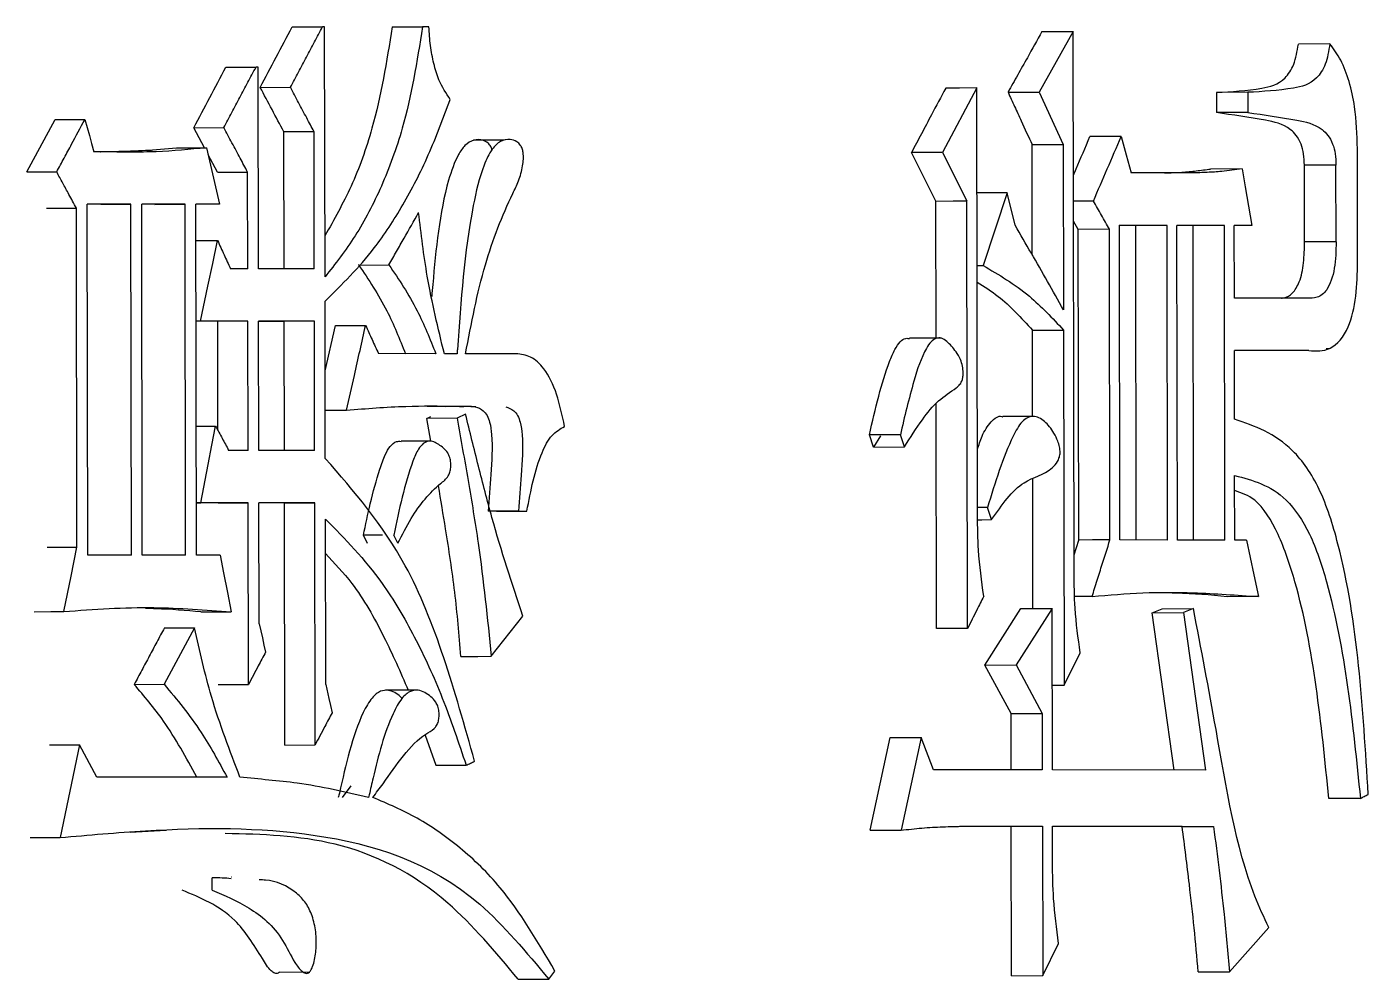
# Model space of a CAD drawing. Header units: millimetres. Extents: x 2462 to 4142, y 835 to 2023.
# Drawn here: x 3121.908 to 3125.505, y 1159.775 to 1162.329 of the extents above; entities that cross this region are included whole.
import ezdxf

# ---------------------------------------------------------------- set-up
doc = ezdxf.new("R2010")
doc.units = ezdxf.units.MM

msp = doc.modelspace()

# ---------------------------------------------------------------- linework, layer by layer
at = {"color": 7, "linetype": 'Continuous', "lineweight": 25}
for p, q in [((3122.6195, 1162.3286), (3122.7005, 1162.3289)), ((3122.7063, 1162.3288), (3122.7005, 1162.3289)), ((3122.7074, 1161.6582), (3122.7063, 1162.3288)), ((3122.8876, 1162.3284), (3122.969, 1162.3286)), ((3122.9861, 1162.3286), (3122.969, 1162.3286)), ((3124.7136, 1162.3161), (3124.6225, 1162.1539)), ((3124.716, 1160.8666), (3124.7136, 1162.3161)), ((3125.4022, 1162.2829), (3125.3176, 1162.2826)), ((3122.4416, 1162.2206), (3122.5224, 1162.2208)), ((3122.5281, 1162.2208), (3122.5224, 1162.2208)), ((3122.5291, 1161.68), (3122.5281, 1162.2208)), ((3122.5337, 1162.1664), (3122.6146, 1162.1667)), ((3124.4551, 1162.1649), (3124.3632, 1161.992)), ((3124.457, 1161.0183), (3124.4551, 1162.1649)), ((3124.6225, 1162.1539), (3124.6872, 1162.0132)), ((3125.1819, 1162.1533), (3125.0976, 1162.1531)), ((3125.0976, 1162.1531), (3125.0977, 1162.099)), ((3125.1819, 1162.1533), (3125.182, 1162.0992)), ((3125.182, 1162.0992), (3125.0977, 1162.099)), ((3121.9078, 1161.9397), (3121.9836, 1162.0803)), ((3122.3553, 1162.0584), (3122.436, 1162.0586)), ((3122.3841, 1162.0046), (3122.3553, 1162.0584)), ((3122.678, 1162.0476), (3122.597, 1162.0474)), ((3122.5977, 1161.6796), (3122.597, 1162.0474)), ((3122.6787, 1161.6798), (3122.678, 1162.0476)), ((3123.1874, 1162.0248), (3123.1052, 1162.0246)), ((3122.2451, 1161.999), (3122.3092, 1162.0043)), ((3122.3092, 1162.0043), (3122.3898, 1162.0046)), ((3122.419, 1161.9393), (3122.3941, 1161.9858)), ((3124.3632, 1161.992), (3124.28, 1161.9917)), ((3124.3453, 1161.8618), (3124.28, 1161.9917)), ((3124.3632, 1161.992), (3124.4285, 1161.8621)), ((3124.6041, 1161.717), (3124.6036, 1162.013)), ((3124.6872, 1162.0132), (3124.688, 1161.5697)), ((3125.4763, 1161.6986), (3125.4758, 1162.0015)), ((3125.1664, 1161.9478), (3125.0822, 1161.9476)), ((3125.4184, 1161.9583), (3125.3339, 1161.9581)), ((3125.3342, 1161.7526), (3125.3339, 1161.9581)), ((3125.4188, 1161.7528), (3125.4184, 1161.9583)), ((3121.9078, 1161.9397), (3121.9879, 1161.94)), ((3122.5002, 1161.68), (3122.4998, 1161.9396)), ((3125.0342, 1161.9371), (3124.8693, 1161.9373)), ((3124.5367, 1161.8836), (3124.4722, 1161.689)), ((3124.5584, 1161.797), (3124.5367, 1161.8836)), ((3122.0423, 1160.9339), (3122.0408, 1161.8426)), ((3122.1868, 1161.8533), (3122.07, 1161.8534)), ((3122.0716, 1160.9123), (3122.07, 1161.8534)), ((3122.1064, 1161.8531), (3122.07, 1161.8531)), ((3122.1064, 1161.8531), (3122.1868, 1161.8533)), ((3122.1883, 1160.9122), (3122.1868, 1161.8533)), ((3122.3321, 1161.8532), (3122.2159, 1161.8533)), ((3122.2175, 1160.9122), (3122.2159, 1161.8533)), ((3122.2515, 1161.8529), (3122.2159, 1161.853)), ((3122.2515, 1161.8529), (3122.3321, 1161.8532)), ((3122.3337, 1160.9121), (3122.3321, 1161.8532)), ((3122.4248, 1161.8531), (3122.3611, 1161.8532)), ((3122.3627, 1160.9121), (3122.3611, 1161.8532)), ((3122.4248, 1161.8531), (3122.3611, 1161.8529)), ((3124.3459, 1161.4963), (3124.3453, 1161.8618)), ((3124.4305, 1160.7155), (3124.4285, 1161.8621)), ((3124.7679, 1161.8617), (3124.7143, 1161.8616)), ((3124.7271, 1161.7857), (3124.7144, 1161.8081)), ((3124.8109, 1161.7859), (3124.7271, 1161.7857)), ((3124.7285, 1160.9528), (3124.7271, 1161.7857)), ((3124.8123, 1160.953), (3124.8109, 1161.7859)), ((3124.9654, 1161.7966), (3124.8376, 1161.7967)), ((3124.839, 1160.953), (3124.8376, 1161.7967)), ((3124.8815, 1161.7963), (3124.8376, 1161.7964)), ((3124.9654, 1161.7966), (3124.8815, 1161.7963)), ((3124.8829, 1160.9526), (3124.8815, 1161.7963)), ((3124.9669, 1160.9528), (3124.9654, 1161.7966)), ((3125.1191, 1161.7964), (3124.992, 1161.7966)), ((3124.9934, 1160.9528), (3124.992, 1161.7966)), ((3125.035, 1161.7962), (3124.992, 1161.7962)), ((3125.1191, 1161.7964), (3125.035, 1161.7962)), ((3125.0364, 1160.9524), (3125.035, 1161.7962)), ((3125.1206, 1160.9527), (3125.1191, 1161.7964)), ((3125.193, 1161.7963), (3125.1456, 1161.7964)), ((3125.1459, 1161.6017), (3125.1456, 1161.7964)), ((3125.193, 1161.7963), (3125.1456, 1161.7962)), ((3122.3613, 1161.7556), (3122.4192, 1161.7558)), ((3125.4188, 1161.7528), (3125.3342, 1161.7526)), ((3122.5002, 1161.68), (3122.454, 1161.68)), ((3122.6787, 1161.6798), (3122.5291, 1161.68)), ((3122.7977, 1161.6902), (3122.7985, 1161.6916)), ((3122.7977, 1161.6902), (3122.8789, 1161.6905)), ((3124.4559, 1161.6889), (3124.4721, 1161.6889)), ((3122.7082, 1161.1714), (3122.7075, 1161.5933)), ((3125.3405, 1161.6014), (3125.1459, 1161.6017)), ((3122.3732, 1161.5395), (3122.3616, 1161.5394)), ((3122.4197, 1161.5391), (3122.3616, 1161.5392)), ((3122.5004, 1161.5394), (3122.3732, 1161.5395)), ((3122.5004, 1161.5394), (3122.4197, 1161.5391)), ((3122.4202, 1161.2471), (3122.4197, 1161.5391)), ((3122.501, 1161.1932), (3122.5004, 1161.5394)), ((3122.6789, 1161.5392), (3122.5293, 1161.5393)), ((3122.5299, 1161.1932), (3122.5293, 1161.5393)), ((3122.5979, 1161.539), (3122.5293, 1161.539)), ((3122.6789, 1161.5392), (3122.5979, 1161.539)), ((3122.5985, 1161.1928), (3122.5979, 1161.539)), ((3122.6795, 1161.1931), (3122.6789, 1161.5392)), ((3122.7078, 1161.4061), (3122.7352, 1161.528)), ((3124.6045, 1161.5154), (3124.6881, 1161.5157)), ((3124.6049, 1161.2839), (3124.6045, 1161.5154)), ((3124.6881, 1161.5157), (3124.6897, 1160.5637)), ((3124.3589, 1161.4944), (3124.2749, 1161.4941)), ((3123.0046, 1161.4524), (3122.8508, 1161.4525)), ((3123.0615, 1161.4523), (3123.0274, 1161.4524)), ((3123.2199, 1161.4522), (3123.0843, 1161.4523)), ((3125.346, 1161.4608), (3125.1461, 1161.461)), ((3125.1464, 1161.2771), (3125.1461, 1161.461)), ((3125.2615, 1161.4606), (3125.1461, 1161.4607)), ((3125.346, 1161.4608), (3125.2615, 1161.4606)), ((3125.392, 1161.4661), (3125.4007, 1161.4661)), ((3122.9818, 1161.3115), (3123.0302, 1161.3108)), ((3123.0302, 1161.3112), (3123.0877, 1161.3114)), ((3124.3472, 1160.7152), (3124.3462, 1161.3182)), ((3122.9802, 1161.279), (3122.9914, 1161.2844)), ((3123.0617, 1161.2793), (3122.9802, 1161.279)), ((3122.9909, 1161.218), (3122.9802, 1161.279)), ((3123.0844, 1161.2901), (3123.0617, 1161.2793)), ((3124.6092, 1161.2839), (3124.5249, 1161.2836)), ((3122.3621, 1161.258), (3122.4142, 1161.2582)), ((3124.2502, 1161.2348), (3124.1671, 1161.2346)), ((3124.1781, 1161.2022), (3124.1671, 1161.2346)), ((3124.1968, 1161.2323), (3124.1781, 1161.2022)), ((3124.2611, 1161.2025), (3124.2502, 1161.2349)), ((3122.501, 1161.1932), (3122.449, 1161.1932)), ((3122.6795, 1161.1931), (3122.5299, 1161.1932)), ((3122.9932, 1161.218), (3122.9113, 1161.2178)), ((3124.1781, 1161.2022), (3124.2611, 1161.2025)), ((3124.6057, 1160.7691), (3124.6051, 1161.1189)), ((3125.147, 1160.9526), (3125.1467, 1161.1257)), ((3122.3624, 1161.0526), (3122.374, 1161.0527)), ((3122.4205, 1161.0523), (3122.3624, 1161.0524)), ((3122.5013, 1161.0526), (3122.374, 1161.0527)), ((3122.4205, 1161.0523), (3122.5013, 1161.0526)), ((3122.5021, 1160.5658), (3122.5013, 1161.0526)), ((3122.6797, 1161.0524), (3122.5301, 1161.0526)), ((3122.5307, 1160.728), (3122.5301, 1161.0526)), ((3122.5987, 1161.0522), (3122.5301, 1161.0522)), ((3122.5987, 1161.0522), (3122.6797, 1161.0524)), ((3122.5998, 1160.4032), (3122.5987, 1161.0522)), ((3122.6808, 1160.4034), (3122.6797, 1161.0524)), ((3123.2263, 1161.0303), (3123.1446, 1161.0301)), ((3123.167, 1161.0301), (3123.2488, 1161.0303)), ((3123.2263, 1161.0303), (3123.2488, 1161.0303)), ((3124.4841, 1161.0399), (3124.457, 1161.0398)), ((3124.4949, 1161.0075), (3124.4841, 1161.0399)), ((3122.7092, 1160.5656), (3122.7085, 1161.0091)), ((3122.8617, 1160.9657), (3122.8103, 1160.9655)), ((3122.8217, 1160.9439), (3122.8103, 1160.9655)), ((3122.903, 1160.9441), (3122.8916, 1160.9658)), ((3124.7159, 1160.913), (3124.7285, 1160.9528)), ((3124.9669, 1160.9528), (3124.839, 1160.953)), ((3125.1206, 1160.9527), (3124.9934, 1160.9528)), ((3125.1786, 1160.9526), (3125.147, 1160.9526)), ((3121.9622, 1160.9337), (3122.0423, 1160.9339)), ((3122.1883, 1160.9122), (3122.0716, 1160.9123)), ((3122.3337, 1160.9121), (3122.2175, 1160.9122)), ((3122.4264, 1160.912), (3122.3627, 1160.9121)), ((3124.7644, 1160.8016), (3124.718, 1160.8015)), ((3122.3748, 1160.7603), (3122.4556, 1160.7605)), ((3124.477, 1160.6177), (3124.5735, 1160.7691)), ((3124.6571, 1160.7693), (3124.5604, 1160.618)), ((3124.6578, 1160.3366), (3124.6571, 1160.7693)), ((3124.9256, 1160.7578), (3124.9521, 1160.7686)), ((3124.9521, 1160.7686), (3125.0362, 1160.7689)), ((3125.0362, 1160.7689), (3125.0097, 1160.7581)), ((3123.1534, 1160.641), (3123.238, 1160.7491)), ((3124.9256, 1160.7578), (3125.0097, 1160.7581)), ((3124.9846, 1160.3359), (3124.9256, 1160.7578)), ((3125.0097, 1160.7581), (3125.0687, 1160.3361)), ((3122.3572, 1160.7174), (3122.2762, 1160.566)), ((3124.477, 1160.6177), (3124.5604, 1160.618)), ((3124.5471, 1160.4878), (3124.477, 1160.6177)), ((3124.5604, 1160.618), (3124.6307, 1160.4881)), ((3124.6897, 1160.5637), (3124.7325, 1160.6502)), ((3122.1957, 1160.5657), (3122.2762, 1160.566)), ((3122.4213, 1160.5656), (3122.5021, 1160.5658)), ((3122.9518, 1160.5504), (3122.8699, 1160.5502)), ((3124.6574, 1160.5636), (3124.6897, 1160.5637)), ((3124.5474, 1160.3364), (3124.5471, 1160.4878)), ((3124.6307, 1160.4881), (3124.6309, 1160.3366)), ((3122.0491, 1160.4039), (3121.9968, 1160.1551)), ((3122.096, 1160.3173), (3122.0491, 1160.4039)), ((3122.5998, 1160.4032), (3122.6808, 1160.4034)), ((3122.9756, 1160.4298), (3123.0044, 1160.3487)), ((3124.1689, 1160.1745), (3124.2229, 1160.4233)), ((3124.306, 1160.4235), (3124.252, 1160.1748)), ((3124.3388, 1160.3369), (3124.306, 1160.4235)), ((3123.0044, 1160.3487), (3123.0859, 1160.349)), ((3124.6309, 1160.3366), (3124.3388, 1160.3369)), ((3125.0687, 1160.3361), (3124.6578, 1160.3366)), ((3122.4447, 1160.317), (3122.096, 1160.3173)), ((3122.7545, 1160.2624), (3122.7778, 1160.2939)), ((3124.5476, 1160.1849), (3124.4092, 1160.1851)), ((3124.4205, 1160.1854), (3124.6312, 1160.1852)), ((3124.5476, 1160.1849), (3124.6312, 1160.1852)), ((3124.5483, 1159.7847), (3124.5476, 1160.1849)), ((3124.6312, 1160.1852), (3124.6319, 1159.785)), ((3124.6581, 1160.1852), (3125.0901, 1160.1847)), ((3124.6582, 1160.0878), (3124.6581, 1160.1852)), ((3125.006, 1160.1844), (3124.6581, 1160.1848)), ((3125.006, 1160.1844), (3125.0901, 1160.1847)), ((3121.9167, 1160.1548), (3121.9968, 1160.1551)), ((3122.2818, 1160.1741), (3122.1852, 1160.169)), ((3122.4047, 1160.0142), (3122.4047, 1160.0466)), ((3122.4567, 1160.0484), (3122.4562, 1160.0484)), ((3125.1331, 1159.7952), (3125.2381, 1159.9138)), ((3124.6319, 1159.785), (3124.6747, 1159.8714)), ((3122.5851, 1159.7945), (3122.6665, 1159.7947)), ((3123.3072, 1159.7754), (3123.3241, 1159.7971)), ((3125.0489, 1159.795), (3125.1331, 1159.7952)), ((3123.2255, 1159.7753), (3123.3073, 1159.7756)), ((3124.5483, 1159.7847), (3124.6319, 1159.785))]:
    msp.add_line(p, q, dxfattribs=at)
at = {"color": 7, "linetype": 'Continuous', "lineweight": 25, "flags": 128}
for points in [[(3124.6299, 1162.3159), (3124.6768, 1162.316), (3124.7136, 1162.3161)], [(3124.4551, 1162.1649), (3124.4085, 1162.1648), (3124.3718, 1162.1647)], [(3124.539, 1162.1537), (3124.5857, 1162.1538), (3124.6225, 1162.1539)], [(3121.9836, 1162.0803), (3122.0285, 1162.0805), (3122.0638, 1162.0806)], [(3122.0638, 1162.0806), (3122.0697, 1162.0589), (3122.0756, 1162.0373), (3122.0814, 1162.0156), (3122.0873, 1161.994)], [(3124.8425, 1162.0347), (3124.7956, 1162.0346), (3124.7587, 1162.0345)], [(3124.8425, 1162.0347), (3124.8559, 1161.986), (3124.8693, 1161.9373)], [(3122.3898, 1162.0046), (3122.4006, 1161.958), (3122.4114, 1161.9113), (3122.4248, 1161.8531)], [(3124.6036, 1162.013), (3124.6504, 1162.0131), (3124.6872, 1162.0132)], [(3125.1664, 1161.9478), (3125.1748, 1161.9002), (3125.1839, 1161.8483), (3125.193, 1161.7963)], [(3122.419, 1161.9393), (3122.4642, 1161.9395), (3122.4998, 1161.9396)], [(3124.5367, 1161.8836), (3124.49, 1161.8835), (3124.4556, 1161.8834)], [(3121.9606, 1161.8424), (3122.0055, 1161.8425), (3122.0408, 1161.8426)], [(3124.3453, 1161.8618), (3124.3919, 1161.862), (3124.4285, 1161.8621)], [(3122.3732, 1161.5395), (3122.3932, 1161.6335), (3122.4062, 1161.6946), (3122.4192, 1161.7558)], [(3122.7352, 1161.528), (3122.7807, 1161.5282), (3122.8164, 1161.5283)], [(3122.708, 1161.301), (3122.7247, 1161.301), (3122.7653, 1161.3012)], [(3122.374, 1161.0527), (3122.3941, 1161.1554), (3122.4042, 1161.2068), (3122.4142, 1161.2582)], [(3124.4574, 1161.0074), (3124.469, 1161.0074), (3124.4949, 1161.0075)], [(3124.8123, 1160.953), (3124.7653, 1160.9529), (3124.7285, 1160.9528)], [(3125.1786, 1160.9526), (3125.1885, 1160.906), (3125.1983, 1160.8593), (3125.2105, 1160.8011)], [(3122.0075, 1160.7609), (3122.017, 1160.8082), (3122.0266, 1160.8556), (3122.0423, 1160.9339)], [(3122.4264, 1160.912), (3122.4355, 1160.8644), (3122.4456, 1160.8125), (3122.4556, 1160.7605)], [(3125.2105, 1160.8011), (3125.1633, 1160.801), (3125.1262, 1160.8009)], [(3121.9274, 1160.7607), (3121.9722, 1160.7608), (3122.0075, 1160.7609)], [(3124.5735, 1160.7691), (3124.6203, 1160.7692), (3124.6571, 1160.7693)], [(3122.5307, 1160.728), (3122.5394, 1160.6902), (3122.5437, 1160.6712), (3122.5481, 1160.6523)], [(3122.2766, 1160.7171), (3122.3169, 1160.7172), (3122.3572, 1160.7174)], [(3124.4305, 1160.7155), (3124.3838, 1160.7153), (3124.3472, 1160.7152)], [(3123.0718, 1160.6407), (3123.1175, 1160.6409), (3123.1534, 1160.641)], [(3122.7092, 1160.5656), (3122.7179, 1160.5278), (3122.7222, 1160.5088), (3122.7266, 1160.4899)], [(3124.5471, 1160.4878), (3124.5939, 1160.488), (3124.6307, 1160.4881)], [(3121.9689, 1160.4037), (3122.0138, 1160.4038), (3122.0491, 1160.4039)], [(3124.2229, 1160.4233), (3124.2695, 1160.4234), (3124.306, 1160.4235)], [(3125.4839, 1160.2599), (3125.4495, 1160.2598), (3125.4244, 1160.2598), (3125.3993, 1160.2597)], [(3124.1689, 1160.1745), (3124.2154, 1160.1747), (3124.252, 1160.1748)]]:
    msp.add_lwpolyline(points, dxfattribs=at)
at = {"color": 7, "linetype": 'Continuous', "lineweight": 25}
for points, knots in [([(3122.5337, 1162.1664), (3122.548, 1162.1934), (3122.5766, 1162.2475), (3122.6052, 1162.3016), (3122.6195, 1162.3286)], [0, 0, 0, 0, 0.499999, 1, 1, 1, 1]), ([(3122.6146, 1162.1667), (3122.6218, 1162.1802), (3122.6361, 1162.2072), (3122.6576, 1162.2478), (3122.6791, 1162.2883), (3122.6934, 1162.3153), (3122.7005, 1162.3289)], [0, 0, 0, 0, 0.25, 0.5, 0.749999, 1, 1, 1, 1]), ([(3122.8876, 1162.3284), (3122.8725, 1162.2357), (3122.8478, 1162.0841), (3122.7806, 1161.8984), (3122.7315, 1161.8117), (3122.7072, 1161.7688)], [0, 0, 0, 0, 0.442495, 0.724047, 1, 1, 1, 1]), ([(3122.969, 1162.3286), (3122.954, 1162.2358), (3122.9294, 1162.0838), (3122.8611, 1161.8997), (3122.7909, 1161.7649), (3122.7351, 1161.6936), (3122.7074, 1161.6582)], [0, 0, 0, 0, 0.3474556, 0.5685851, 0.7859793, 1, 1, 1, 1]), ([(3123.0432, 1162.1339), (3123.0323, 1162.1504), (3123.014, 1162.178), (3122.9985, 1162.2304), (3122.9893, 1162.2782), (3122.9872, 1162.3118), (3122.9861, 1162.3286)], [0, 0, 0, 0, 0.330678, 0.5509904, 0.7745699, 1, 1, 1, 1]), ([(3124.6299, 1162.3159), (3124.6169, 1162.2926), (3124.5952, 1162.2539), (3124.5649, 1162.1999), (3124.5476, 1162.1691), (3124.539, 1162.1537)], [0, 0, 0, 0, 0.4304815, 0.7152405, 1, 1, 1, 1]), ([(3125.0976, 1162.1531), (3125.1383, 1162.1552), (3125.2, 1162.1584), (3125.2732, 1162.1756), (3125.3079, 1162.2259), (3125.3144, 1162.2634), (3125.3176, 1162.2826)], [0, 0, 0, 0, 0.492676, 0.749428, 0.872012, 1, 1, 1, 1]), ([(3125.4022, 1162.2829), (3125.3989, 1162.2637), (3125.3925, 1162.2261), (3125.3577, 1162.1758), (3125.2844, 1162.1586), (3125.2226, 1162.1554), (3125.1819, 1162.1533)], [0, 0, 0, 0, 0.127877, 0.250423, 0.507215, 1, 1, 1, 1]), ([(3125.4758, 1162.0015), (3125.4746, 1162.0397), (3125.4726, 1162.1023), (3125.4551, 1162.1828), (3125.4327, 1162.2416), (3125.4123, 1162.2692), (3125.4022, 1162.2829)], [0, 0, 0, 0, 0.348104, 0.570438, 0.787914, 1, 1, 1, 1]), ([(3122.3553, 1162.0584), (3122.3697, 1162.0854), (3122.3985, 1162.1395), (3122.4272, 1162.1935), (3122.4416, 1162.2206)], [0, 0, 0, 0, 0.499999, 1, 1, 1, 1]), ([(3122.436, 1162.0586), (3122.4432, 1162.0722), (3122.4576, 1162.0992), (3122.4792, 1162.1397), (3122.5008, 1162.1803), (3122.5152, 1162.2073), (3122.5224, 1162.2208)], [0, 0, 0, 0, 0.25, 0.5, 0.749999, 1, 1, 1, 1]), ([(3122.597, 1162.0474), (3122.5865, 1162.0672), (3122.5654, 1162.1069), (3122.5443, 1162.1466), (3122.5337, 1162.1664)], [0, 0, 0, 0, 0.5, 1, 1, 1, 1]), ([(3122.678, 1162.0476), (3122.6715, 1162.06), (3122.6576, 1162.086), (3122.6365, 1162.1257), (3122.6219, 1162.153), (3122.6146, 1162.1667)], [0, 0, 0, 0, 0.311538, 0.655769, 1, 1, 1, 1]), ([(3124.3718, 1162.1647), (3124.3591, 1162.1407), (3124.3374, 1162.0998), (3124.3068, 1162.0422), (3124.2889, 1162.0085), (3124.28, 1161.9917)], [0, 0, 0, 0, 0.416703, 0.708351, 1, 1, 1, 1]), ([(3122.7075, 1161.5933), (3122.7528, 1161.6378), (3122.8279, 1161.7116), (3122.918, 1161.85), (3122.9869, 1161.9831), (3123.0244, 1162.0834), (3123.0432, 1162.1339)], [0, 0, 0, 0, 0.333809, 0.553089, 0.775219, 1, 1, 1, 1]), ([(3124.539, 1162.1537), (3124.5448, 1162.1409), (3124.5566, 1162.1153), (3124.5782, 1162.0684), (3124.5938, 1162.0343), (3124.6036, 1162.013)], [0, 0, 0, 0, 0.273, 0.546, 1, 1, 1, 1]), ([(3125.3338, 1161.9581), (3125.3335, 1161.9682), (3125.3327, 1161.9881), (3125.3251, 1162.0166), (3125.3125, 1162.0389), (3125.2813, 1162.0681), (3125.2079, 1162.0829), (3125.1414, 1162.0926), (3125.0977, 1162.099)], [0, 0, 0, 0, 0.060186, 0.119313, 0.185903, 0.25149, 0.507936, 1, 1, 1, 1]), ([(3125.182, 1162.0992), (3125.2257, 1162.0928), (3125.2923, 1162.0831), (3125.3658, 1162.0684), (3125.3971, 1162.0392), (3125.4096, 1162.0168), (3125.4173, 1161.9884), (3125.418, 1161.9684), (3125.4184, 1161.9583)], [0, 0, 0, 0, 0.492166, 0.748655, 0.814237, 0.8808, 0.939877, 1, 1, 1, 1]), ([(3121.9879, 1161.94), (3121.9946, 1161.9523), (3122.008, 1161.977), (3122.0332, 1162.0239), (3122.0519, 1162.0584), (3122.0638, 1162.0806)], [0, 0, 0, 0, 0.263606, 0.527212, 1, 1, 1, 1]), ([(3122.4998, 1161.9396), (3122.4932, 1161.952), (3122.4792, 1161.978), (3122.458, 1162.0177), (3122.4433, 1162.045), (3122.436, 1162.0586)], [0, 0, 0, 0, 0.3115382, 0.6557691, 1, 1, 1, 1]), ([(3123.1551, 1161.9991), (3123.1541, 1162.0022), (3123.1516, 1162.0096), (3123.1432, 1162.0191), (3123.1278, 1162.0271), (3123.106, 1162.0272), (3123.0827, 1162.0136), (3123.0583, 1161.9772), (3123.0166, 1161.8587), (3123.0039, 1161.7224), (3122.9945, 1161.6166), (3122.9936, 1161.6062)], [0, 0, 0, 0, 0.017976, 0.044086, 0.08732, 0.160802, 0.236302, 0.302734, 0.445037, 0.945197, 1, 1, 1, 1]), ([(3123.0843, 1161.4523), (3123.0998, 1161.5334), (3123.1293, 1161.6877), (3123.1873, 1161.8353), (3123.2276, 1161.9151), (3123.2365, 1161.9476), (3123.2397, 1161.9738), (3123.2394, 1161.9901), (3123.2362, 1162.0034), (3123.2305, 1162.0136), (3123.2196, 1162.0232), (3123.2014, 1162.0284), (3123.1778, 1162.0243), (3123.1526, 1162.0002), (3123.1254, 1161.9425), (3123.0836, 1161.765), (3123.0714, 1161.59), (3123.0618, 1161.4561), (3123.0615, 1161.4523)], [0, 0, 0, 0, 0.188719, 0.358861, 0.391316, 0.423923, 0.437181, 0.45054, 0.459368, 0.468208, 0.481618, 0.505169, 0.538402, 0.57066, 0.612984, 0.701011, 0.991499, 1, 1, 1, 1]), ([(3124.7142, 1161.9311), (3124.7166, 1161.9368), (3124.7315, 1161.9712), (3124.7463, 1162.0056), (3124.7587, 1162.0345)], [0, 0, 0, 0, 0.162868, 1, 1, 1, 1]), ([(3124.7679, 1161.8617), (3124.7804, 1161.8905), (3124.8052, 1161.9482), (3124.8301, 1162.0059), (3124.8425, 1162.0347)], [0, 0, 0, 0, 0.5, 1, 1, 1, 1]), ([(3122.3898, 1162.0046), (3122.3448, 1162.0001), (3122.2774, 1161.9935), (3122.1764, 1161.9927), (3122.1205, 1161.9935), (3122.0873, 1161.994)], [0, 0, 0, 0, 0.448128, 0.672146, 1, 1, 1, 1]), ([(3122.2453, 1161.9978), (3122.2417, 1161.9976), (3122.2264, 1161.9969), (3122.1636, 1161.9942), (3122.1278, 1161.9938), (3122.1027, 1161.9938), (3122.1057, 1161.9938), (3122.1067, 1161.9937)], [0, 0, 0, 0, 0.141832, 0.611274, 0.829561, 0.947793, 1, 1, 1, 1]), ([(3124.9586, 1161.9372), (3124.9742, 1161.9376), (3125.0026, 1161.9383), (3125.0438, 1161.9425), (3125.0694, 1161.9459), (3125.0822, 1161.9476)], [0, 0, 0, 0, 0.3762895, 0.6880871, 1, 1, 1, 1]), ([(3125.1664, 1161.9478), (3125.1483, 1161.9453), (3125.1173, 1161.941), (3125.0732, 1161.9383), (3125.0472, 1161.9375), (3125.0342, 1161.9371)], [0, 0, 0, 0, 0.411595, 0.705741, 1, 1, 1, 1]), ([(3122.0408, 1161.8426), (3122.0341, 1161.855), (3122.0219, 1161.8774), (3122.0043, 1161.9098), (3121.9934, 1161.9299), (3121.9879, 1161.94)], [0, 0, 0, 0, 0.380769, 0.690384, 1, 1, 1, 1]), ([(3124.8109, 1161.7859), (3124.8037, 1161.7986), (3124.793, 1161.8175), (3124.7787, 1161.8428), (3124.7715, 1161.8554), (3124.7679, 1161.8617)], [0, 0, 0, 0, 0.499999, 0.749999, 1, 1, 1, 1]), ([(3122.8789, 1161.6905), (3122.8857, 1161.7024), (3122.8992, 1161.7263), (3122.9257, 1161.7731), (3122.9455, 1161.808), (3122.9585, 1161.831)], [0, 0, 0, 0, 0.254578, 0.509156, 1, 1, 1, 1]), ([(3123.0274, 1161.4524), (3123.0106, 1161.5208), (3122.9807, 1161.6434), (3122.9653, 1161.7736), (3122.9585, 1161.831)], [0, 0, 0, 0, 0.5585498, 1, 1, 1, 1]), ([(3124.688, 1161.5697), (3124.6735, 1161.5953), (3124.6447, 1161.6459), (3124.6015, 1161.7217), (3124.5728, 1161.7719), (3124.5584, 1161.797)], [0, 0, 0, 0, 0.336867, 0.668433, 1, 1, 1, 1]), ([(3122.4192, 1161.7558), (3122.4221, 1161.7495), (3122.4279, 1161.7368), (3122.4366, 1161.7179), (3122.4453, 1161.699), (3122.4511, 1161.6863), (3122.454, 1161.68)], [0, 0, 0, 0, 0.25, 0.5, 0.75, 1, 1, 1, 1]), ([(3125.2695, 1161.6018), (3125.2728, 1161.6017), (3125.2839, 1161.6015), (3125.3027, 1161.613), (3125.3228, 1161.6452), (3125.3331, 1161.6962), (3125.3338, 1161.7336), (3125.3342, 1161.7526)], [0, 0, 0, 0, 0.084058, 0.283711, 0.489011, 0.742016, 1, 1, 1, 1]), ([(3125.4188, 1161.7528), (3125.4183, 1161.7287), (3125.4172, 1161.6814), (3125.3981, 1161.6222), (3125.3682, 1161.6004), (3125.3497, 1161.6011), (3125.3405, 1161.6014)], [0, 0, 0, 0, 0.294571, 0.576983, 0.78963, 1, 1, 1, 1]), ([(3125.346, 1161.4608), (3125.3652, 1161.4595), (3125.4038, 1161.4568), (3125.4541, 1161.5135), (3125.4741, 1161.6069), (3125.4756, 1161.6678), (3125.4763, 1161.6986)], [0, 0, 0, 0, 0.2680453, 0.5399823, 0.7672424, 1, 1, 1, 1]), ([(3122.7977, 1161.6902), (3122.8241, 1161.6511), (3122.8718, 1161.5806), (3122.9074, 1161.4917), (3122.9232, 1161.4521)], [0, 0, 0, 0, 0.5550566, 1, 1, 1, 1]), ([(3122.8789, 1161.6905), (3122.9054, 1161.6513), (3122.9532, 1161.5808), (3122.9888, 1161.4919), (3123.0046, 1161.4524)], [0, 0, 0, 0, 0.555111, 1, 1, 1, 1]), ([(3124.4722, 1161.6889), (3124.5142, 1161.6643), (3124.5898, 1161.6202), (3124.6579, 1161.5477), (3124.6881, 1161.5157)], [0, 0, 0, 0, 0.557248, 1, 1, 1, 1]), ([(3124.456, 1161.6439), (3124.4751, 1161.6322), (3124.5274, 1161.6001), (3124.5745, 1161.5483), (3124.6045, 1161.5154)], [0, 0, 0, 0, 0.365343, 1, 1, 1, 1]), ([(3122.7653, 1161.3012), (3122.7723, 1161.3322), (3122.7843, 1161.3856), (3122.8013, 1161.4613), (3122.8114, 1161.506), (3122.8164, 1161.5283)], [0, 0, 0, 0, 0.4104162, 0.7052081, 1, 1, 1, 1]), ([(3122.8164, 1161.5283), (3122.8193, 1161.522), (3122.825, 1161.5093), (3122.8336, 1161.4904), (3122.8422, 1161.4715), (3122.8479, 1161.4588), (3122.8508, 1161.4525)], [0, 0, 0, 0, 0.25, 0.5, 0.75, 1, 1, 1, 1]), ([(3124.1671, 1161.2346), (3124.1751, 1161.2696), (3124.1906, 1161.3376), (3124.214, 1161.414), (3124.2339, 1161.4628), (3124.2485, 1161.4849), (3124.2629, 1161.4949), (3124.2716, 1161.4934), (3124.2751, 1161.4928)], [0, 0, 0, 0, 0.332433, 0.645423, 0.765084, 0.862648, 0.944846, 1, 1, 1, 1]), ([(3124.2611, 1161.2025), (3124.2769, 1161.2275), (3124.3054, 1161.2729), (3124.3516, 1161.3295), (3124.3872, 1161.3509), (3124.4084, 1161.3676), (3124.4149, 1161.3766), (3124.4183, 1161.3886), (3124.4191, 1161.4028), (3124.417, 1161.4198), (3124.4111, 1161.4403), (3124.3965, 1161.4631), (3124.3793, 1161.4823), (3124.3607, 1161.4959), (3124.3457, 1161.4943), (3124.3316, 1161.4849), (3124.3086, 1161.4502), (3124.2806, 1161.3644), (3124.2615, 1161.2833), (3124.2502, 1161.2349)], [0, 0, 0, 0, 0.133726, 0.243046, 0.352536, 0.371714, 0.391105, 0.403332, 0.418294, 0.440555, 0.463879, 0.498849, 0.561349, 0.592921, 0.624779, 0.654038, 0.687592, 0.813478, 1, 1, 1, 1]), ([(3123.3497, 1161.2574), (3123.3436, 1161.2869), (3123.3316, 1161.3451), (3123.2995, 1161.4119), (3123.2594, 1161.4476), (3123.233, 1161.4507), (3123.2199, 1161.4522)], [0, 0, 0, 0, 0.291567, 0.574035, 0.788626, 1, 1, 1, 1]), ([(3122.7653, 1161.3012), (3122.8183, 1161.3053), (3122.9162, 1161.3131), (3123.0317, 1161.3122), (3123.094, 1161.3113), (3123.1117, 1161.3111)], [0, 0, 0, 0, 0.45719, 0.845345, 1, 1, 1, 1]), ([(3123.0693, 1161.3103), (3123.0831, 1161.3117), (3123.1043, 1161.3137), (3123.1293, 1161.3033), (3123.1426, 1161.2876), (3123.1508, 1161.2654), (3123.158, 1161.2117), (3123.1522, 1161.1309), (3123.1471, 1161.0629), (3123.1446, 1161.0301)], [0, 0, 0, 0, 0.180343, 0.278796, 0.333353, 0.388129, 0.47566, 0.747003, 1, 1, 1, 1]), ([(3123.1922, 1161.31), (3123.1996, 1161.3075), (3123.2112, 1161.3037), (3123.2244, 1161.2875), (3123.2327, 1161.2652), (3123.2398, 1161.2109), (3123.2338, 1161.1303), (3123.2287, 1161.0625), (3123.2263, 1161.0303)], [0, 0, 0, 0, 0.120532, 0.187183, 0.254086, 0.361794, 0.697291, 1, 1, 1, 1]), ([(3123.0617, 1161.2793), (3123.0716, 1161.2237), (3123.0913, 1161.1124), (3123.1266, 1160.9014), (3123.143, 1160.7425), (3123.1534, 1160.641)], [0, 0, 0, 0, 0.26507, 0.530167, 1, 1, 1, 1]), ([(3123.238, 1160.7491), (3123.2091, 1160.8362), (3123.1657, 1160.967), (3123.1188, 1161.1511), (3123.0958, 1161.2437), (3123.0844, 1161.2901)], [0, 0, 0, 0, 0.499014, 0.749446, 1, 1, 1, 1]), ([(3124.4568, 1161.1958), (3124.4607, 1161.2079), (3124.4701, 1161.2369), (3124.4915, 1161.2708), (3124.5137, 1161.2882), (3124.5243, 1161.2831), (3124.5251, 1161.2828)], [0, 0, 0, 0, 0.2619072, 0.6273981, 0.9728575, 1, 1, 1, 1]), ([(3124.4949, 1161.0075), (3124.5226, 1161.0469), (3124.5715, 1161.1168), (3124.6399, 1161.1272), (3124.6703, 1161.1591), (3124.6769, 1161.1742), (3124.6794, 1161.1881), (3124.6774, 1161.2035), (3124.6717, 1161.2211), (3124.6592, 1161.2467), (3124.6373, 1161.2731), (3124.6067, 1161.2894), (3124.5748, 1161.2733), (3124.53, 1161.1907), (3124.5044, 1161.1068), (3124.4841, 1161.0399)], [0, 0, 0, 0, 0.206756, 0.366221, 0.399316, 0.414904, 0.429382, 0.446248, 0.465286, 0.496865, 0.558758, 0.621692, 0.6828, 0.74742, 1, 1, 1, 1]), ([(3125.5047, 1160.2707), (3125.4909, 1160.5029), (3125.4736, 1160.7936), (3125.3787, 1161.0942), (3125.2848, 1161.2287), (3125.2005, 1161.2582), (3125.1464, 1161.2771)], [0, 0, 0, 0, 0.516645, 0.647021, 0.773427, 1, 1, 1, 1]), ([(3122.4142, 1161.2582), (3122.4171, 1161.2528), (3122.4229, 1161.2419), (3122.4316, 1161.2257), (3122.4403, 1161.2095), (3122.4461, 1161.1987), (3122.449, 1161.1932)], [0, 0, 0, 0, 0.25, 0.5, 0.75, 1, 1, 1, 1]), ([(3123.2488, 1161.0303), (3123.2593, 1161.0854), (3123.2738, 1161.1614), (3123.3143, 1161.2371), (3123.3381, 1161.2507), (3123.3497, 1161.2574)], [0, 0, 0, 0, 0.572071, 0.789697, 1, 1, 1, 1]), ([(3122.8103, 1160.9655), (3122.8162, 1160.9939), (3122.8288, 1161.0546), (3122.8489, 1161.1264), (3122.8665, 1161.1787), (3122.8815, 1161.2054), (3122.897, 1161.218), (3122.9073, 1161.2175), (3122.9113, 1161.2174)], [0, 0, 0, 0, 0.2796998, 0.5962833, 0.7381036, 0.8372653, 0.9371879, 1, 1, 1, 1]), ([(3122.903, 1160.9441), (3122.9145, 1160.967), (3122.9365, 1161.0107), (3122.9754, 1161.0643), (3123.0095, 1161.0993), (3123.0347, 1161.117), (3123.0429, 1161.1347), (3123.045, 1161.1472), (3123.0449, 1161.1609), (3123.0424, 1161.1748), (3123.0358, 1161.1889), (3123.021, 1161.2031), (3123.0038, 1161.2158), (3122.9847, 1161.2197), (3122.9704, 1161.2121), (3122.9552, 1161.1949), (3122.9357, 1161.1456), (3122.9133, 1161.0684), (3122.8988, 1161.0001), (3122.8916, 1160.9658)], [0, 0, 0, 0, 0.117405, 0.224509, 0.331508, 0.385093, 0.401497, 0.417937, 0.434587, 0.453948, 0.473457, 0.503443, 0.565753, 0.597793, 0.629829, 0.66369, 0.717981, 0.857975, 1, 1, 1, 1]), ([(3123.1086, 1160.3597), (3123.0557, 1160.5482), (3122.9628, 1160.8798), (3122.785, 1161.0835), (3122.7082, 1161.1714)], [0, 0, 0, 0, 0.568507, 1, 1, 1, 1]), ([(3125.1467, 1161.1257), (3125.1948, 1161.1131), (3125.2699, 1161.0935), (3125.3517, 1160.9725), (3125.4378, 1160.7126), (3125.4634, 1160.4609), (3125.4839, 1160.2599)], [0, 0, 0, 0, 0.226131, 0.352776, 0.483485, 1, 1, 1, 1]), ([(3123.0718, 1160.6407), (3123.067, 1160.6984), (3123.0573, 1160.8137), (3123.0339, 1160.9653), (3123.0181, 1161.0597), (3123.0116, 1161.0983)], [0, 0, 0, 0, 0.372076, 0.743544, 1, 1, 1, 1]), ([(3125.3993, 1160.2597), (3125.379, 1160.4615), (3125.3537, 1160.7143), (3125.2669, 1160.9706), (3125.2101, 1161.064), (3125.1652, 1161.079), (3125.1468, 1161.0852)], [0, 0, 0, 0, 0.59953, 0.751201, 0.898097, 1, 1, 1, 1]), ([(3124.4737, 1160.8019), (3124.4681, 1160.843), (3124.4584, 1160.9142), (3124.4575, 1160.9874), (3124.457, 1161.0183)], [0, 0, 0, 0, 0.576873, 1, 1, 1, 1]), ([(3122.7085, 1161.0091), (3122.7611, 1160.9555), (3122.8483, 1160.8666), (3122.9491, 1160.695), (3123.0247, 1160.5312), (3123.0655, 1160.4099), (3123.0859, 1160.349)], [0, 0, 0, 0, 0.333002, 0.552476, 0.774971, 1, 1, 1, 1]), ([(3124.7644, 1160.8016), (3124.7689, 1160.816), (3124.778, 1160.8448), (3124.794, 1160.8953), (3124.8054, 1160.9314), (3124.8123, 1160.953)], [0, 0, 0, 0, 0.2853637, 0.5707273, 1, 1, 1, 1]), ([(3122.7086, 1160.9164), (3122.7328, 1160.8909), (3122.7911, 1160.8291), (3122.8645, 1160.7016), (3122.9095, 1160.5986), (3122.9306, 1160.5504)], [0, 0, 0, 0, 0.2730553, 0.6596738, 1, 1, 1, 1]), ([(3124.7325, 1160.6502), (3124.7271, 1160.69), (3124.7174, 1160.7611), (3124.7164, 1160.8343), (3124.716, 1160.8666)], [0, 0, 0, 0, 0.558839, 1, 1, 1, 1]), ([(3124.4737, 1160.8019), (3124.4675, 1160.7896), (3124.4572, 1160.769), (3124.4428, 1160.7402), (3124.4346, 1160.7237), (3124.4305, 1160.7155)], [0, 0, 0, 0, 0.42836, 0.714179, 1, 1, 1, 1]), ([(3124.7644, 1160.8016), (3124.8098, 1160.8055), (3124.9007, 1160.8133), (3125.0497, 1160.8124), (3125.1525, 1160.8052), (3125.2105, 1160.8011)], [0, 0, 0, 0, 0.303779, 0.607607, 1, 1, 1, 1]), ([(3125.1262, 1160.8009), (3125.081, 1160.8051), (3125.032, 1160.8096), (3124.9827, 1160.8101), (3124.9789, 1160.8101)], [0, 0, 0, 0, 0.924176, 1, 1, 1, 1]), ([(3122.0075, 1160.7609), (3122.0478, 1160.7641), (3122.1283, 1160.7704), (3122.2779, 1160.7736), (3122.3867, 1160.7656), (3122.4556, 1160.7605)], [0, 0, 0, 0, 0.268275, 0.536589, 1, 1, 1, 1]), ([(3122.3748, 1160.7603), (3122.3346, 1160.7637), (3122.2852, 1160.7679), (3122.2354, 1160.7689), (3122.226, 1160.7691)], [0, 0, 0, 0, 0.812337, 1, 1, 1, 1]), ([(3125.2381, 1159.9138), (3125.2253, 1159.9414), (3125.1554, 1160.0924), (3125.1064, 1160.4022), (3125.0567, 1160.6616), (3125.0362, 1160.7689)], [0, 0, 0, 0, 0.1160141, 0.634345, 1, 1, 1, 1]), ([(3122.2766, 1160.7171), (3122.2699, 1160.7045), (3122.2564, 1160.6793), (3122.2362, 1160.6414), (3122.216, 1160.6036), (3122.2025, 1160.5783), (3122.1957, 1160.5657)], [0, 0, 0, 0, 0.250012, 0.5000079, 0.750004, 1, 1, 1, 1]), ([(3122.4794, 1160.317), (3122.4522, 1160.3876), (3122.4035, 1160.5142), (3122.3714, 1160.6551), (3122.3572, 1160.7174)], [0, 0, 0, 0, 0.557889, 1, 1, 1, 1]), ([(3122.5481, 1160.6523), (3122.5415, 1160.6399), (3122.5306, 1160.6194), (3122.5152, 1160.5905), (3122.5065, 1160.574), (3122.5021, 1160.5658)], [0, 0, 0, 0, 0.42836, 0.71418, 1, 1, 1, 1]), ([(3122.364, 1160.3168), (3122.3353, 1160.3691), (3122.2843, 1160.462), (3122.2226, 1160.5342), (3122.1957, 1160.5657)], [0, 0, 0, 0, 0.5636413, 1, 1, 1, 1]), ([(3122.2762, 1160.566), (3122.3102, 1160.525), (3122.3714, 1160.4513), (3122.4222, 1160.3583), (3122.4447, 1160.3171)], [0, 0, 0, 0, 0.556386, 1, 1, 1, 1]), ([(3122.9139, 1160.528), (3122.9127, 1160.5293), (3122.9019, 1160.5416), (3122.8819, 1160.5511), (3122.8548, 1160.5493), (3122.8306, 1160.529), (3122.7841, 1160.4458), (3122.7625, 1160.3454), (3122.744, 1160.2663), (3122.7431, 1160.2624)], [0, 0, 0, 0, 0.015878, 0.145752, 0.223708, 0.318354, 0.440902, 0.972157, 1, 1, 1, 1]), ([(3122.8357, 1160.2627), (3122.8448, 1160.2748), (3122.8903, 1160.3357), (3122.9407, 1160.4144), (3122.9955, 1160.4423), (3123.007, 1160.4546), (3123.0117, 1160.4663), (3123.0137, 1160.4797), (3123.0133, 1160.4936), (3123.0103, 1160.5075), (3123.003, 1160.5218), (3122.9856, 1160.5385), (3122.9626, 1160.5522), (3122.9349, 1160.5488), (3122.9104, 1160.5275), (3122.8709, 1160.4537), (3122.8465, 1160.3602), (3122.8289, 1160.2823), (3122.8248, 1160.265), (3122.8243, 1160.2627)], [0, 0, 0, 0, 0.066204, 0.33142, 0.376157, 0.392118, 0.408271, 0.422238, 0.437556, 0.454093, 0.470574, 0.499859, 0.567145, 0.606966, 0.655923, 0.720619, 0.937683, 0.991732, 1, 1, 1, 1]), ([(3122.7266, 1160.4899), (3122.72, 1160.4775), (3122.7091, 1160.457), (3122.6939, 1160.4281), (3122.6852, 1160.4116), (3122.6808, 1160.4034)], [0, 0, 0, 0, 0.42836, 0.71418, 1, 1, 1, 1]), ([(3123.086, 1160.349), (3123.0897, 1160.3508), (3123.0973, 1160.3544), (3123.1048, 1160.358), (3123.1086, 1160.3597)], [0, 0, 0, 0, 0.500636, 1, 1, 1, 1]), ([(3122.8243, 1160.2627), (3122.7607, 1160.2773), (3122.6719, 1160.2978), (3122.5564, 1160.3093), (3122.5051, 1160.3144), (3122.4794, 1160.317)], [0, 0, 0, 0, 0.556742, 0.778364, 1, 1, 1, 1]), ([(3123.3241, 1159.7971), (3123.2774, 1159.8764), (3123.2011, 1160.0062), (3123.0708, 1160.1306), (3122.9559, 1160.2113), (3122.8757, 1160.2455), (3122.8357, 1160.2626)], [0, 0, 0, 0, 0.345608, 0.56562, 0.783503, 1, 1, 1, 1]), ([(3125.4839, 1160.2599), (3125.4874, 1160.2617), (3125.4943, 1160.2653), (3125.5013, 1160.2689), (3125.5047, 1160.2707)], [0, 0, 0, 0, 0.499977, 1, 1, 1, 1]), ([(3121.9968, 1160.1551), (3122.0734, 1160.1618), (3122.3032, 1160.1819), (3122.6819, 1160.1843), (3123.0631, 1160.0692), (3123.2472, 1159.8478), (3123.3073, 1159.7756)], [0, 0, 0, 0, 0.166549, 0.499386, 0.836693, 1, 1, 1, 1]), ([(3124.252, 1160.1748), (3124.2707, 1160.1768), (3124.3081, 1160.181), (3124.3643, 1160.1842), (3124.4018, 1160.185), (3124.4205, 1160.1854)], [0, 0, 0, 0, 0.332257, 0.666061, 1, 1, 1, 1]), ([(3125.0489, 1159.795), (3125.0454, 1159.8343), (3125.0385, 1159.9128), (3125.024, 1160.0426), (3125.0125, 1160.1329), (3125.006, 1160.1844)], [0, 0, 0, 0, 0.300355, 0.600743, 1, 1, 1, 1]), ([(3125.0901, 1160.1847), (3125.0952, 1160.1456), (3125.1052, 1160.0673), (3125.1199, 1159.9376), (3125.1283, 1159.8466), (3125.1331, 1159.7952)], [0, 0, 0, 0, 0.3033478, 0.6067283, 1, 1, 1, 1]), ([(3123.2255, 1159.7754), (3123.1642, 1159.8485), (3123.0166, 1160.0249), (3122.7438, 1160.1581), (3122.5385, 1160.1634), (3122.4399, 1160.1659)], [0, 0, 0, 0, 0.269382, 0.649215, 1, 1, 1, 1]), ([(3124.6747, 1159.8714), (3124.6693, 1159.9112), (3124.6596, 1159.9824), (3124.6587, 1160.0555), (3124.6582, 1160.0878)], [0, 0, 0, 0, 0.558835, 1, 1, 1, 1]), ([(3122.4561, 1160.0447), (3122.4397, 1160.0461), (3122.4226, 1160.0476), (3122.4054, 1160.0467), (3122.4047, 1160.0466)], [0, 0, 0, 0, 0.958233, 1, 1, 1, 1]), ([(3122.4047, 1160.0142), (3122.4379, 1160), (3122.5044, 1159.9716), (3122.584, 1159.9076), (3122.6198, 1159.8282), (3122.6412, 1159.7991), (3122.6535, 1159.791), (3122.6605, 1159.7905), (3122.6661, 1159.794), (3122.6722, 1159.8032), (3122.6794, 1159.8242), (3122.6846, 1159.8585), (3122.6841, 1159.903), (3122.674, 1159.9457), (3122.6561, 1159.9822), (3122.6152, 1160.023), (3122.571, 1160.0407), (3122.5366, 1160.0414), (3122.5308, 1160.0415)], [0, 0, 0, 0, 0.1856969, 0.3731343, 0.4592437, 0.5024565, 0.5199535, 0.5298621, 0.5398505, 0.5520315, 0.5734055, 0.6167581, 0.6640058, 0.7132447, 0.7605972, 0.813489, 0.9684917, 1, 1, 1, 1]), ([(3122.585, 1159.7946), (3122.5848, 1159.7943), (3122.5832, 1159.792), (3122.5788, 1159.7902), (3122.5713, 1159.7911), (3122.5567, 1159.802), (3122.524, 1159.8564), (3122.4746, 1159.934), (3122.3971, 1159.9838), (3122.3486, 1160.0038), (3122.3241, 1160.0139)], [0, 0, 0, 0, 0.002163, 0.021891, 0.042424, 0.077643, 0.179486, 0.498814, 0.746427, 1, 1, 1, 1])]:
    msp.add_open_spline(points, degree=3, knots=knots, dxfattribs=at)

doc.saveas('drawing.dxf')
